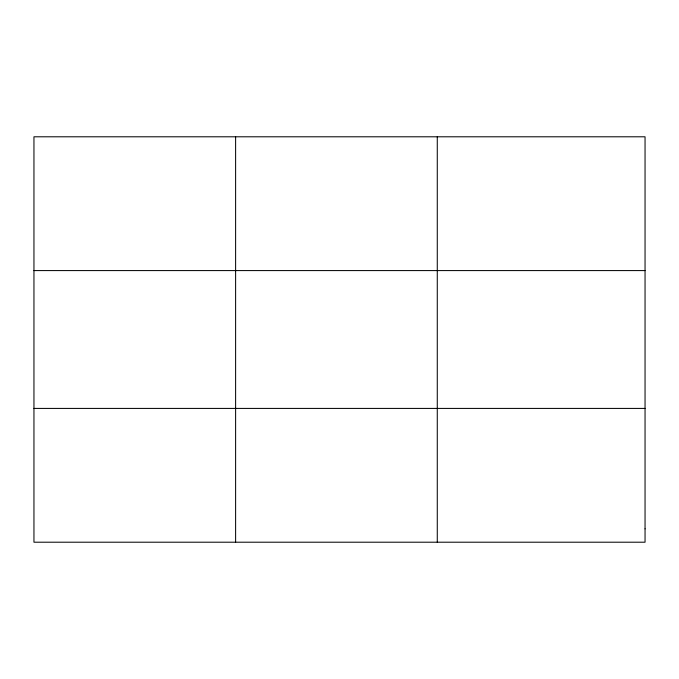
<?xml version="1.0" encoding="UTF-8"?>
<svg xmlns="http://www.w3.org/2000/svg" width="679" height="679" viewBox="0 0 679 679"><rect width="100%" height="100%" fill="white"/><g stroke="black" fill="none" stroke-linecap="round" stroke-linejoin="round"><path stroke-width="1.02" d="M235.613 136.793L235.613 542.207M437.276 136.793L437.276 542.207M33.95 270.582L645.05 270.582M33.95 408.418L645.05 408.418M645.05 528.831L645.05 542.207L33.95 542.207L33.95 136.793L645.05 136.793L645.05 528.831"/></g></svg>
